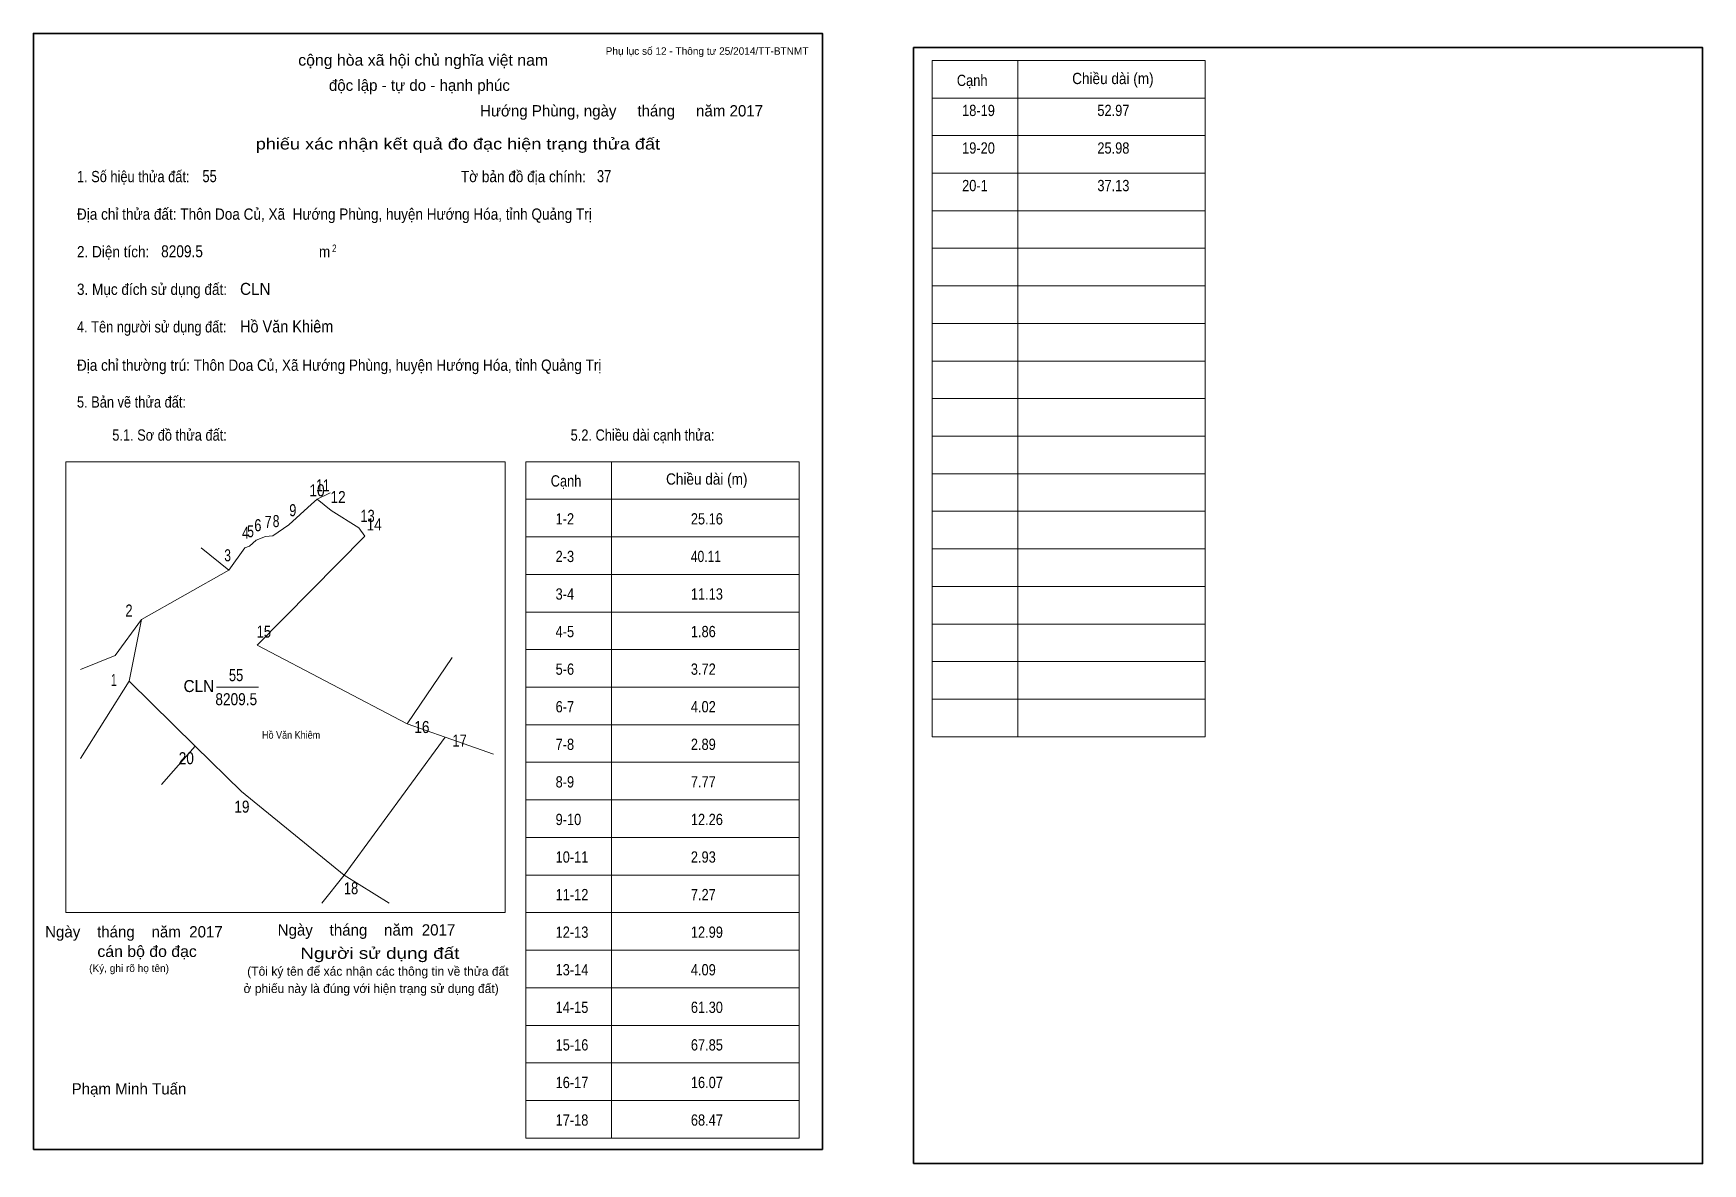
# Model space of a CAD drawing. Header units: centimetres. Extents: x 0 to 44.4, y -0.4 to 29.7.
import ezdxf
from ezdxf.enums import TextEntityAlignment as Align

# ---------------------------------------------------------------- set-up
doc = ezdxf.new("R2010")
doc.units = ezdxf.units.CM
doc.header["$LTSCALE"] = 0.12
for name, color, linetype in [('2', 7, 'Continuous'), ('30', 7, 'Continuous'), ('32', 7, 'Continuous'), ('34', 7, 'Continuous')]:
    doc.layers.add(name, color=color, linetype=linetype)
for name, color, linetype, lineweight in [('33', 7, 'Continuous', 13), ('6', 7, 'Continuous', 13), ('63', 7, 'Continuous', 13)]:
    doc.layers.add(name, color=color, linetype=linetype, lineweight=lineweight)

msp = doc.modelspace()

# ---------------------------------------------------------------- linework, layer by layer
at = {"layer": '33'}
msp.add_line((4.87, 12.3), (5.99, 12.3), dxfattribs=at)
at = {"layer": '6'}
for p, q in [((7.55, 17.3), (7.9, 17.47)), ((7.4, 17.17), (6.8, 16.62)), ((7.4, 17.17), (7.55, 17.3)), ((6.37, 16.33), (6.8, 16.62)), ((8.82, 16.32), (8.66, 16.54)), ((4.47, 16.01), (5.2, 15.41)), ((6.37, 16.33), (6.18, 16.31)), ((1.25, 10.4), (2.55, 12.46)), ((4.31, 10.73), (2.55, 12.46)), ((8.27, 7.3), (10.96, 10.97)), ((9.47, 6.55), (8.27, 7.3))]:
    msp.add_line(p, q, dxfattribs=at)
for points in [[(7.55, 17.3), (7.93, 17), (8.66, 16.54)], [(5.2, 15.41), (5.63, 16.01), (5.75, 16.05)], [(5.75, 16.05), (5.93, 16.21), (6.18, 16.31)], [(9.95, 11.32), (5.96, 13.42), (8.82, 16.32)], [(2.55, 12.46), (2.88, 14.1), (5.2, 15.41)], [(2.88, 14.1), (2.18, 13.14), (1.25, 12.77)], [(12.25, 10.52), (10.96, 10.97), (9.95, 11.32), (11.15, 13.09)], [(7.68, 6.55), (8.27, 7.3), (5.54, 9.52), (4.31, 10.73), (3.41, 9.71)]]:
    msp.add_lwpolyline(points, dxfattribs=at)
at = {"layer": '63'}
for p, q in [((23.92, 28.98), (31.19, 28.98)), ((23.92, 10.98), (23.92, 28.98)), ((26.2, 10.98), (26.2, 28.98)), ((31.19, 10.98), (31.19, 28.98)), ((23.92, 27.98), (31.19, 27.98)), ((23.92, 26.98), (31.19, 26.98)), ((23.92, 25.98), (31.19, 25.98)), ((23.92, 24.98), (31.19, 24.98)), ((23.92, 23.98), (31.19, 23.98)), ((23.92, 22.98), (31.19, 22.98)), ((23.92, 21.98), (31.19, 21.98)), ((23.92, 20.98), (31.19, 20.98)), ((23.92, 19.98), (31.19, 19.98)), ((23.92, 18.98), (31.19, 18.98)), ((0.86, 18.3), (12.56, 18.3)), ((0.86, 6.3), (0.86, 18.3)), ((12.56, 6.3), (12.56, 18.3)), ((13.11, 18.3), (20.38, 18.3)), ((13.11, 0.3), (13.11, 18.3)), ((15.39, 0.3), (15.39, 18.3)), ((20.38, 0.3), (20.38, 18.3)), ((23.92, 17.98), (31.19, 17.98)), ((13.11, 17.3), (20.38, 17.3)), ((23.92, 16.98), (31.19, 16.98)), ((13.11, 16.3), (20.38, 16.3)), ((23.92, 15.98), (31.19, 15.98)), ((13.11, 15.3), (20.38, 15.3)), ((23.92, 14.98), (31.19, 14.98)), ((13.11, 14.3), (20.38, 14.3)), ((23.92, 13.98), (31.19, 13.98)), ((13.11, 13.3), (20.38, 13.3)), ((23.92, 12.98), (31.19, 12.98)), ((13.11, 12.3), (20.38, 12.3)), ((23.92, 11.98), (31.19, 11.98)), ((13.11, 11.3), (20.38, 11.3)), ((23.92, 10.98), (31.19, 10.98)), ((13.11, 10.3), (20.38, 10.3)), ((13.11, 9.3), (20.38, 9.3)), ((13.11, 8.3), (20.38, 8.3)), ((13.11, 7.3), (20.38, 7.3)), ((0.86, 6.3), (12.56, 6.3)), ((13.11, 6.3), (20.38, 6.3)), ((13.11, 5.3), (20.38, 5.3)), ((13.11, 4.3), (20.38, 4.3)), ((13.11, 3.3), (20.38, 3.3)), ((13.11, 2.3), (20.38, 2.3)), ((13.11, 1.3), (20.38, 1.3)), ((13.11, 0.3), (20.38, 0.3))]:
    msp.add_line(p, q, dxfattribs=at)
at = {"layer": '63', "lineweight": 35}
for points in [[(0, 0), (0, 29.7), (21, 29.7), (21, 0)], [(23.43, -0.38), (23.43, 29.32), (44.43, 29.32), (44.43, -0.38)]]:
    msp.add_lwpolyline(points, close=True, dxfattribs=at)

# ---------------------------------------------------------------- texts
at = {"layer": '2', "width": 0.9}
msp.add_text('Hồ Văn Khiêm', height=0.1994, dxfattribs=at).set_placement((6.86, 10.93), align=Align.CENTER)
at = {"layer": '30'}
for s, width, p in [('18-19', 0.85, (24.72, 27.5)), ('52.97', 0.85, (28.32, 27.5)), ('19-20', 0.85, (24.72, 26.5)), ('25.98', 0.85, (28.32, 26.5)), ('20-1', 0.85, (24.72, 25.5)), ('37.13', 0.85, (28.32, 25.5)), ('1-2', 0.85, (13.9, 16.63)), ('25.16', 0.85, (17.5, 16.63)), ('2-3', 0.85, (13.9, 15.63)), ('40.11', 0.8, (17.5, 15.63)), ('3-4', 0.85, (13.9, 14.63)), ('11.13', 0.85, (17.5, 14.63)), ('4-5', 0.85, (13.9, 13.63)), ('1.86', 0.85, (17.5, 13.63)), ('5-6', 0.85, (13.9, 12.63)), ('3.72', 0.85, (17.5, 12.63)), ('6-7', 0.85, (13.9, 11.63)), ('4.02', 0.85, (17.5, 11.63)), ('7-8', 0.85, (13.9, 10.63)), ('2.89', 0.85, (17.5, 10.63)), ('8-9', 0.85, (13.9, 9.63)), ('7.77', 0.85, (17.5, 9.63)), ('9-10', 0.85, (13.9, 8.63)), ('12.26', 0.85, (17.5, 8.63)), ('10-11', 0.85, (13.9, 7.63)), ('2.93', 0.85, (17.5, 7.63)), ('11-12', 0.85, (13.9, 6.63)), ('7.27', 0.85, (17.5, 6.63)), ('12-13', 0.85, (13.9, 5.63)), ('12.99', 0.85, (17.5, 5.63)), ('13-14', 0.85, (13.9, 4.63)), ('4.09', 0.85, (17.5, 4.63)), ('14-15', 0.85, (13.9, 3.63)), ('61.30', 0.85, (17.5, 3.63)), ('15-16', 0.85, (13.9, 2.63)), ('67.85', 0.85, (17.5, 2.63)), ('16-17', 0.85, (13.9, 1.63)), ('16.07', 0.85, (17.5, 1.63)), ('17-18', 0.85, (13.9, 0.63)), ('68.47', 0.85, (17.5, 0.63))]:
    msp.add_text(s, height=0.3, dxfattribs=dict(at, width=width)).set_placement(p)
at = {"layer": '32'}
for s, width, p in [('11', 0.75, (7.705, 17.51)), ('10', 0.85, (7.55, 17.38)), ('12', 0.85, (8.11, 17.2)), ('8', 0.75, (6.46, 16.56)), ('9', 0.8, (6.905, 16.85)), ('13', 0.8, (8.895, 16.7)), ('4', 0.8, (5.645, 16.25)), ('5', 0.75, (5.78, 16.29)), ('6', 0.8, (5.975, 16.45)), ('7', 0.75, (6.25, 16.54)), ('14', 0.85, (9.07, 16.47)), ('3', 0.75, (5.17, 15.65)), ('2', 0.8, (2.545, 14.18)), ('15', 0.8, (6.135, 13.62)), ('1', 0.65, (2.14, 12.33)), ('16', 0.85, (10.34, 11.08)), ('17', 0.8, (11.345, 10.72)), ('20', 0.85, (4.07, 10.25)), ('19', 0.85, (5.55, 8.96)), ('18', 0.8, (8.455, 6.79))]:
    msp.add_text(s, height=0.32, dxfattribs=dict(at, width=width)).set_placement(p, align=Align.CENTER)
at = {"layer": '33', "width": 0.95}
msp.add_text('CLN', height=0.32, dxfattribs=at).set_placement((4.81, 12.17), align=Align.RIGHT)
at = {"layer": '33'}
for s, width, p in [('55', 0.8, (5.395, 12.46)), ('8209.5', 0.85, (5.4, 11.82))]:
    msp.add_text(s, height=0.32, dxfattribs=dict(at, width=width)).set_placement(p, align=Align.CENTER)
at = {"layer": '34'}
for s, width, p in [('55', 0.8, (4.5, 25.74)), ('37', 0.8, (15, 25.74)), ('8209.5', 0.85, (3.4, 23.74)), ('CLN', 0.95, (5.5, 22.74)), ('Hồ Văn Khiêm', 0.9, (5.5, 21.74))]:
    msp.add_text(s, height=0.32, dxfattribs=dict(at, width=width)).set_placement(p)
at = {"layer": '63'}
for s, height, p in [('Phụ lục số 12 - Thông tư 25/2014/TT-BTNMT', 0.2, (20.63, 29.13)), ('Ngày    tháng    năm  2017', 0.3, (5.04, 5.64)), ('Ngày    tháng    năm  2017', 0.3, (11.23, 5.69)), ('(Ký, ghi rõ họ tên)', 0.2, (3.61, 4.72))]:
    msp.add_text(s, height=height, dxfattribs=at).set_placement(p, align=Align.RIGHT)
at = {"layer": '63', "width": 1.05}
msp.add_text('cộng hòa xã hội chủ nghĩa việt nam', height=0.3, dxfattribs=at).set_placement((10.375, 28.84), align=Align.CENTER)
at = {"layer": '63'}
for s, height, p in [('độc lập - tự do - hạnh phúc', 0.3, (10.275, 28.17)), ('Hướng Phùng, ngày     tháng     năm 2017', 0.3, (15.655, 27.49)), ('(Tôi ký tên để xác nhận các thông tin về thửa đất ', 0.24, (9.215, 4.62)), ('ở phiếu này là đúng với hiện trạng sử dụng đất)', 0.24, (8.99, 4.16)), ('Phạm Minh Tuấn', 0.3, (2.545, 1.46))]:
    msp.add_text(s, height=height, dxfattribs=at).set_placement(p, align=Align.CENTER)
for s, height, width, p in [('Cạnh', 0.3, 0.85, (24.58, 28.3)), ('Chiều dài (m)', 0.3, 0.9, (27.65, 28.35)), ('1. Số hiệu thửa đất:', 0.3, 0.85, (1.16, 25.74)), ('Tờ bản đồ địa chính:', 0.3, 0.9, (11.38, 25.74)), ('Địa chỉ thửa đất: Thôn Doa Củ, Xã  Hướng Phùng, huyện Hướng Hóa, tỉnh Quảng Trị', 0.3, 0.9, (1.16, 24.74)), ('2. Diện tích:', 0.3, 0.9, (1.16, 23.74)), ('2', 0.2, 0.8, (7.95, 23.88)), ('m', 0.3, 0.9, (7.6, 23.74)), ('3. Mục đích sử dụng đất:', 0.3, 0.9, (1.16, 22.74)), ('4. Tên người sử dụng đất:', 0.3, 0.85, (1.16, 21.74)), ('Địa chỉ thường trú: Thôn Doa Củ, Xã Hướng Phùng, huyện Hướng Hóa, tỉnh Quảng Trị', 0.3, 0.9, (1.16, 20.72)), ('5. Bản vẽ thửa đất:', 0.3, 0.85, (1.16, 19.74)), ('5.1. Sơ đồ thửa đất:', 0.3, 0.85, (2.1, 18.86)), ('5.2. Chiều dài cạnh thửa:', 0.3, 0.85, (14.3, 18.86)), ('Cạnh', 0.3, 0.85, (13.77, 17.64)), ('Chiều dài (m)', 0.3, 0.9, (16.84, 17.69))]:
    msp.add_text(s, height=height, dxfattribs=dict(at, width=width)).set_placement(p)
for s, width, p in [('phiếu xác nhận kết quả đo đạc hiện trạng thửa đất', 1.2, (16.68, 26.61)), ('cán bộ đo đạc', 1.05, (4.35, 5.12)), ('Người sử dụng đất', 1.25, (11.34, 5.07))]:
    msp.add_text(s, height=0.3, dxfattribs=dict(at, width=width)).set_placement(p, align=Align.RIGHT)

doc.saveas('drawing.dxf')
